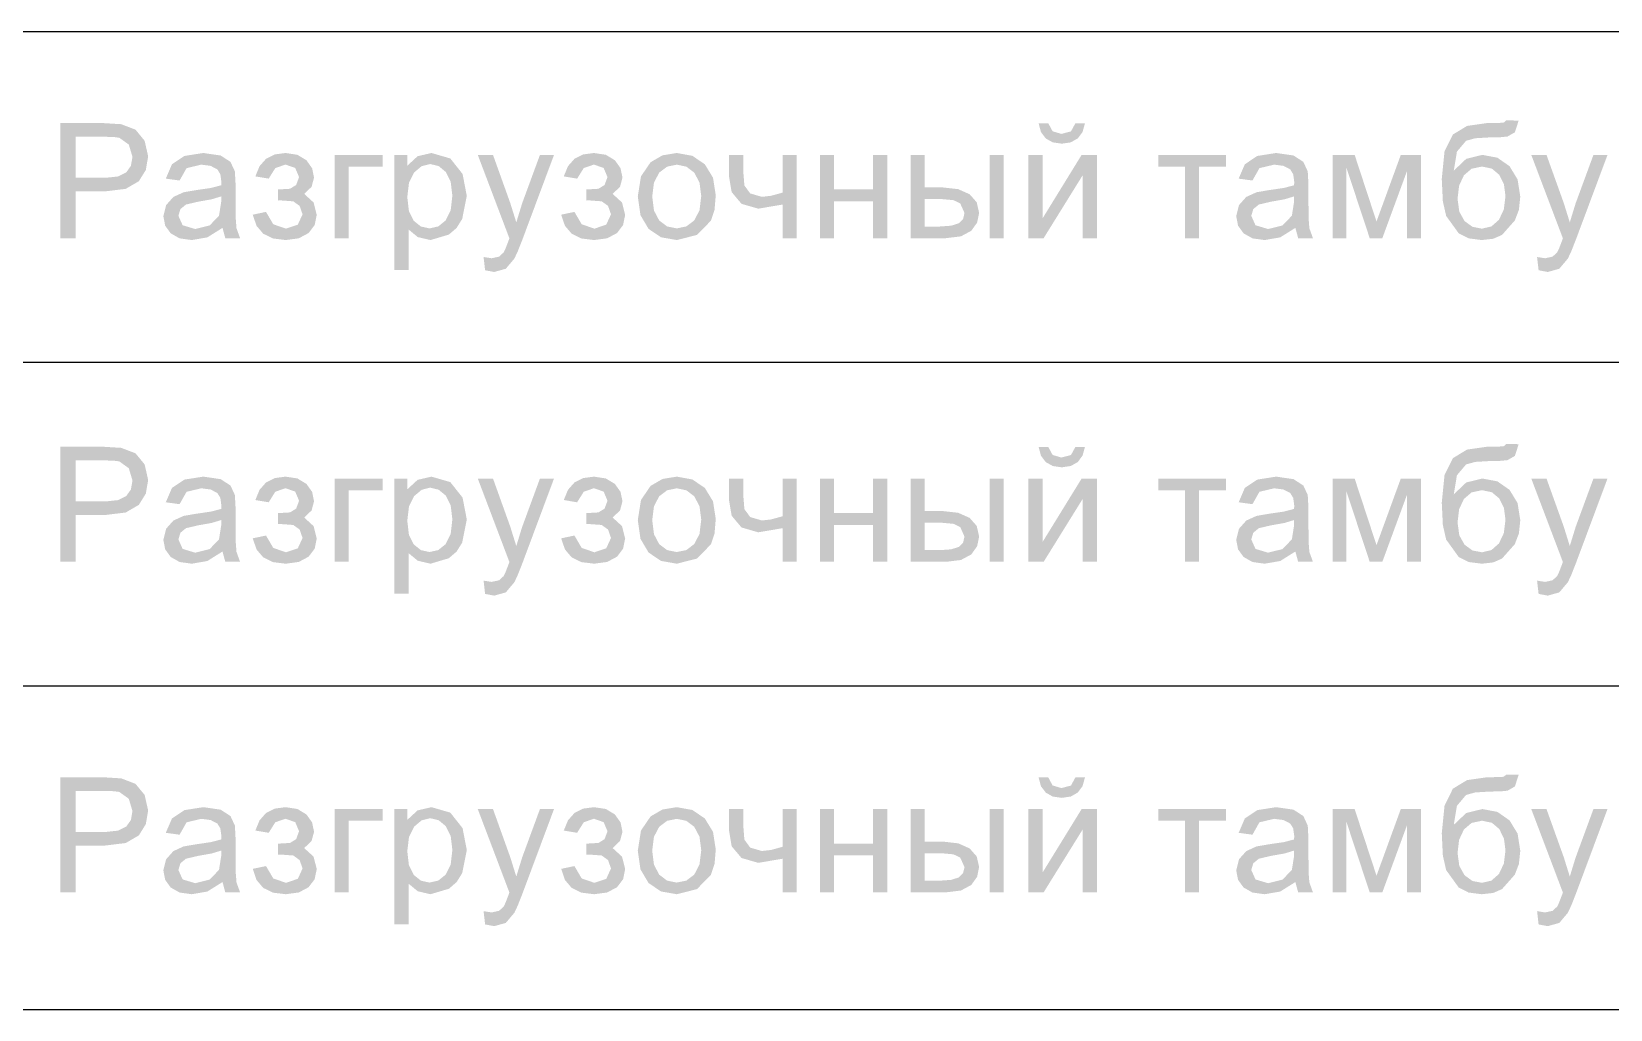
# Model space of a CAD drawing. Header units: millimetres. Extents: x 0 to 420, y 0 to 297.
# Drawn here: x 35.88 to 45.59, y 231.77 to 237.79 of the extents above; entities that cross this region are included whole.
import ezdxf

# ---------------------------------------------------------------- set-up
doc = ezdxf.new("R2010")
doc.units = ezdxf.units.MM
doc.layers.get('0').update_dxf_attribs({"linetype": 'CONTINUOUS'})

msp = doc.modelspace()

# ---------------------------------------------------------------- hatches: boundary and pattern name
at = {"true_color": 0x0000fb}
h = msp.add_hatch(color=0, dxfattribs=at)
h.paths.add_polyline_path([(44.951554, 237.240078), (45.028173, 237.239527), (45.005022, 237.167318), (44.959822, 237.141411), (44.918757, 237.137207), (44.851233, 237.135898), (44.760765, 237.130593), (44.70461, 237.114952), (44.648386, 237.048255), (44.629093, 236.931397), (44.705712, 237.004158), (44.804931, 237.028411), (44.897122, 237.011048), (44.971949, 236.958958), (45.021559, 236.877516), (45.038095, 236.772096), (45.029551, 236.690241), (45.004471, 236.624922), (44.925647, 236.536176), (44.87149, 236.512612), (44.801624, 236.504757), (44.720182, 236.515092), (44.65941, 236.546098), (44.58224, 236.653034), (44.561914, 236.7424), (44.55523, 236.880134), (44.572249, 237.049702), (44.623581, 237.153537), (44.710811, 237.206385), (44.835248, 237.224093), (44.904701, 237.224644), (44.93612, 237.226849)], flags=0)
h.paths.add_polyline_path([(44.947144, 236.774301), (44.937636, 236.846924), (44.909111, 236.90549), (44.863566, 236.943938), (44.802726, 236.956753), (44.738578, 236.94318), (44.691381, 236.902734), (44.661891, 236.839413), (44.652244, 236.758316), (44.662993, 236.679423), (44.695239, 236.621615), (44.743539, 236.586406), (44.802175, 236.574761), (44.860535, 236.588404), (44.906906, 236.629332), (44.936947, 236.692928)], flags=0)
h = msp.add_hatch(color=0, dxfattribs=at)
h.paths.add_polyline_path([(36.059403, 236.516332), (36.059403, 237.223542), (36.326191, 237.223542), (36.433678, 237.216927), (36.521321, 237.183303), (36.577545, 237.114952), (36.599042, 237.019041), (36.584642, 236.935463), (36.541716, 236.866354), (36.461032, 236.819501), (36.334459, 236.804067), (36.153109, 236.804067), (36.153109, 236.516332)], flags=0)
h.paths.add_polyline_path([(36.153109, 236.8873), (36.336113, 236.8873), (36.413352, 236.895637), (36.464546, 236.920924), (36.493071, 236.96137), (36.50258, 237.016285), (36.47998, 237.091801), (36.421551, 237.133693), (36.387651, 237.138172), (36.333908, 237.139757), (36.153109, 237.139757)], flags=0)
h = msp.add_hatch(color=0, dxfattribs=at)
h.paths.add_polyline_path([(42.01289, 237.028411), (42.099982, 237.028411), (42.099982, 236.638151), (42.340312, 237.028411), (42.434019, 237.028411), (42.434019, 236.516332), (42.347478, 236.516332), (42.347478, 236.904388), (42.106597, 236.516332), (42.01289, 236.516332)], flags=0)
h.paths.add_polyline_path([(42.301727, 237.222439), (42.360707, 237.222439), (42.345893, 237.169109), (42.31661, 237.129835), (42.273546, 237.105306), (42.218494, 237.097313), (42.162752, 237.105237), (42.119826, 237.129284), (42.090129, 237.168627), (42.075729, 237.222439), (42.13526, 237.222439), (42.161718, 237.173381), (42.215737, 237.157396), (42.274717, 237.17283)], flags=0)
h = msp.add_hatch(color=0, dxfattribs=at)
h.paths.add_polyline_path([(37.056346, 236.579722), (36.963191, 236.521293), (36.867279, 236.504757), (36.79259, 236.515092), (36.737744, 236.546098), (36.703775, 236.592951), (36.692544, 236.65138), (36.709632, 236.719731), (36.75428, 236.769891), (36.817119, 236.798555), (36.894289, 236.811784), (36.985101, 236.825013), (37.048629, 236.841549), (37.04918, 236.864149), (37.043048, 236.90928), (37.024927, 236.939115), (36.983172, 236.960956), (36.925708, 236.968329), (36.835309, 236.946832), (36.792314, 236.870764), (36.707427, 236.882339), (36.745461, 236.970534), (36.82208, 237.021797), (36.938386, 237.039987), (37.044771, 237.024553), (37.105404, 236.985417), (37.132414, 236.926988), (37.136823, 236.84651), (37.136823, 236.730755), (37.138133, 236.632019), (37.142336, 236.577517), (37.164384, 236.516332), (37.073434, 236.516332)], flags=0)
h.paths.add_polyline_path([(37.048629, 236.773199), (36.98958, 236.755284), (36.906967, 236.740677), (36.83145, 236.723038), (36.797275, 236.694926), (36.785148, 236.653585), (36.811055, 236.595707), (36.888225, 236.572556), (36.977522, 236.594605), (37.034849, 236.654687), (37.048629, 236.741779)], flags=0)
for points in [[(37.396627, 236.747843), (37.396627, 236.815642), (37.471592, 236.820052), (37.509075, 236.843203), (37.527265, 236.89171), (37.503563, 236.947934), (37.44348, 236.96888), (37.380986, 236.947107), (37.340403, 236.882339), (37.258272, 236.89612), (37.284196, 236.959062), (37.323867, 237.00402), (37.377179, 237.030995), (37.444032, 237.039987), (37.517136, 237.028825), (37.572465, 236.995338), (37.607467, 236.946211), (37.619318, 236.888403), (37.604091, 236.831903), (37.558684, 236.788633), (37.616562, 236.735716), (37.635854, 236.659648), (37.623176, 236.597085), (37.585694, 236.547752), (37.525336, 236.515506), (37.445134, 236.504757), (37.366775, 236.514481), (37.306917, 236.543686), (37.265455, 236.592426), (37.242287, 236.660751), (37.323867, 236.677838), (37.368515, 236.601771), (37.446788, 236.574761), (37.519548, 236.599566), (37.548762, 236.662956), (37.530572, 236.71477), (37.491436, 236.742882), (37.416471, 236.748394)], [(39.2936, 236.747843), (39.2936, 236.815642), (39.368566, 236.820052), (39.406048, 236.843203), (39.424238, 236.89171), (39.400536, 236.947934), (39.340454, 236.96888), (39.27796, 236.947107), (39.237376, 236.882339), (39.155245, 236.89612), (39.18117, 236.959062), (39.22084, 237.00402), (39.274153, 237.030995), (39.341005, 237.039987), (39.41411, 237.028825), (39.469438, 236.995338), (39.50444, 236.946211), (39.516291, 236.888403), (39.501064, 236.831903), (39.455658, 236.788633), (39.513535, 236.735716), (39.532828, 236.659648), (39.52015, 236.597085), (39.482667, 236.547752), (39.422309, 236.515506), (39.342107, 236.504757), (39.263749, 236.514481), (39.20389, 236.543686), (39.162428, 236.592426), (39.13926, 236.660751), (39.22084, 236.677838), (39.265488, 236.601771), (39.343761, 236.574761), (39.416521, 236.599566), (39.445736, 236.662956), (39.427546, 236.71477), (39.388409, 236.742882), (39.313444, 236.748394)], [(37.746009, 237.028411), (38.040909, 237.028411), (38.040909, 236.956753), (37.833101, 236.956753), (37.833101, 236.516332), (37.746009, 236.516332)], [(38.671409, 236.318997), (38.662038, 236.400577), (38.711647, 236.39286), (38.757398, 236.402782), (38.786062, 236.42924), (38.796879, 236.452254), (38.813071, 236.494284), (38.820788, 236.51523), (38.626209, 237.028411), (38.719916, 237.028411), (38.8263, 236.731858), (38.863232, 236.613346), (38.899061, 236.730204), (39.008753, 237.028411), (39.095293, 237.028411), (38.900714, 236.507513), (38.872671, 236.436337), (38.851656, 236.391207), (38.798739, 236.328368), (38.727633, 236.308524)], [(40.171779, 237.028411), (40.258871, 237.028411), (40.258871, 236.931397), (40.266036, 236.840447), (40.301865, 236.791389), (40.373523, 236.770443), (40.429747, 236.776782), (40.500854, 236.79635), (40.500854, 237.028411), (40.587946, 237.028411), (40.587946, 236.516332), (40.500854, 236.516332), (40.500854, 236.723038), (40.351475, 236.697682), (40.248398, 236.727448), (40.187764, 236.799657), (40.171779, 236.894466)], [(40.730284, 237.028411), (40.817376, 237.028411), (40.817376, 236.815642), (41.057706, 236.815642), (41.057706, 237.028411), (41.144798, 237.028411), (41.144798, 236.516332), (41.057706, 236.516332), (41.057706, 236.743433), (40.817376, 236.743433), (40.817376, 236.516332), (40.730284, 236.516332)], [(42.811043, 237.028411), (43.227211, 237.028411), (43.227211, 236.956753), (43.062397, 236.956753), (43.062397, 236.516332), (42.976408, 236.516332), (42.976408, 236.956753), (42.811043, 236.956753)], [(43.884352, 237.028411), (44.019399, 237.028411), (44.153896, 236.618858), (44.303275, 237.028411), (44.428401, 237.028411), (44.428401, 236.516332), (44.341309, 236.516332), (44.341309, 236.928641), (44.189725, 236.516332), (44.112004, 236.516332), (43.969239, 236.948485), (43.969239, 236.516332), (43.884352, 236.516332)], [(45.150799, 236.318997), (45.141428, 236.400577), (45.191038, 236.39286), (45.236789, 236.402782), (45.265452, 236.42924), (45.276269, 236.452254), (45.292461, 236.494284), (45.300178, 236.51523), (45.105599, 237.028411), (45.199306, 237.028411), (45.305691, 236.731858), (45.342622, 236.613346), (45.378451, 236.730204), (45.488143, 237.028411), (45.574684, 237.028411), (45.380105, 236.507513), (45.352062, 236.436337), (45.331046, 236.391207), (45.27813, 236.328368), (45.207023, 236.308524)], [(37.396627, 234.758176), (37.396627, 234.825976), (37.471592, 234.830385), (37.509075, 234.853536), (37.527265, 234.902043), (37.503563, 234.958267), (37.44348, 234.979213), (37.380986, 234.95744), (37.340403, 234.892673), (37.258272, 234.906453), (37.284196, 234.969395), (37.323867, 235.014353), (37.377179, 235.041329), (37.444032, 235.05032), (37.517136, 235.039158), (37.572465, 235.005672), (37.607467, 234.956545), (37.619318, 234.898736), (37.604091, 234.842236), (37.558684, 234.798966), (37.616562, 234.746049), (37.635854, 234.669982), (37.623176, 234.607419), (37.585694, 234.558085), (37.525336, 234.525839), (37.445134, 234.51509), (37.366775, 234.524814), (37.306917, 234.55402), (37.265455, 234.602759), (37.242287, 234.671084), (37.323867, 234.688172), (37.368515, 234.612104), (37.446788, 234.585095), (37.519548, 234.609899), (37.548762, 234.673289), (37.530572, 234.725103), (37.491436, 234.753215), (37.416471, 234.758727)], [(37.746009, 235.038745), (38.040909, 235.038745), (38.040909, 234.967087), (37.833101, 234.967087), (37.833101, 234.526666), (37.746009, 234.526666)], [(38.671409, 234.329331), (38.662038, 234.410911), (38.711647, 234.403194), (38.757398, 234.413115), (38.786062, 234.439574), (38.796879, 234.462587), (38.813071, 234.504617), (38.820788, 234.525563), (38.626209, 235.038745), (38.719916, 235.038745), (38.8263, 234.742191), (38.863232, 234.62368), (38.899061, 234.740537), (39.008753, 235.038745), (39.095293, 235.038745), (38.900714, 234.517846), (38.872671, 234.446671), (38.851656, 234.40154), (38.798739, 234.338701), (38.727633, 234.318858)], [(39.2936, 234.758176), (39.2936, 234.825976), (39.368566, 234.830385), (39.406048, 234.853536), (39.424238, 234.902043), (39.400536, 234.958267), (39.340454, 234.979213), (39.27796, 234.95744), (39.237376, 234.892673), (39.155245, 234.906453), (39.18117, 234.969395), (39.22084, 235.014353), (39.274153, 235.041329), (39.341005, 235.05032), (39.41411, 235.039158), (39.469438, 235.005672), (39.50444, 234.956545), (39.516291, 234.898736), (39.501064, 234.842236), (39.455658, 234.798966), (39.513535, 234.746049), (39.532828, 234.669982), (39.52015, 234.607419), (39.482667, 234.558085), (39.422309, 234.525839), (39.342107, 234.51509), (39.263749, 234.524814), (39.20389, 234.55402), (39.162428, 234.602759), (39.13926, 234.671084), (39.22084, 234.688172), (39.265488, 234.612104), (39.343761, 234.585095), (39.416521, 234.609899), (39.445736, 234.673289), (39.427546, 234.725103), (39.388409, 234.753215), (39.313444, 234.758727)], [(40.171779, 235.038745), (40.258871, 235.038745), (40.258871, 234.941731), (40.266036, 234.85078), (40.301865, 234.801722), (40.373523, 234.780776), (40.429747, 234.787115), (40.500854, 234.806683), (40.500854, 235.038745), (40.587946, 235.038745), (40.587946, 234.526666), (40.500854, 234.526666), (40.500854, 234.733371), (40.351475, 234.708016), (40.248398, 234.737781), (40.187764, 234.80999), (40.171779, 234.904799)], [(40.730284, 235.038745), (40.817376, 235.038745), (40.817376, 234.825976), (41.057706, 234.825976), (41.057706, 235.038745), (41.144798, 235.038745), (41.144798, 234.526666), (41.057706, 234.526666), (41.057706, 234.753766), (40.817376, 234.753766), (40.817376, 234.526666), (40.730284, 234.526666)], [(42.811043, 235.038745), (43.227211, 235.038745), (43.227211, 234.967087), (43.062397, 234.967087), (43.062397, 234.526666), (42.976408, 234.526666), (42.976408, 234.967087), (42.811043, 234.967087)], [(43.884352, 235.038745), (44.019399, 235.038745), (44.153896, 234.629192), (44.303275, 235.038745), (44.428401, 235.038745), (44.428401, 234.526666), (44.341309, 234.526666), (44.341309, 234.938975), (44.189725, 234.526666), (44.112004, 234.526666), (43.969239, 234.958819), (43.969239, 234.526666), (43.884352, 234.526666)], [(45.150799, 234.329331), (45.141428, 234.410911), (45.191038, 234.403194), (45.236789, 234.413115), (45.265452, 234.439574), (45.276269, 234.462587), (45.292461, 234.504617), (45.300178, 234.525563), (45.105599, 235.038745), (45.199306, 235.038745), (45.305691, 234.742191), (45.342622, 234.62368), (45.378451, 234.740537), (45.488143, 235.038745), (45.574684, 235.038745), (45.380105, 234.517846), (45.352062, 234.446671), (45.331046, 234.40154), (45.27813, 234.338701), (45.207023, 234.318858)], [(37.396627, 232.726176), (37.396627, 232.793976), (37.471592, 232.798385), (37.509075, 232.821536), (37.527265, 232.870043), (37.503563, 232.926267), (37.44348, 232.947213), (37.380986, 232.92544), (37.340403, 232.860673), (37.258272, 232.874453), (37.284196, 232.937395), (37.323867, 232.982353), (37.377179, 233.009329), (37.444032, 233.01832), (37.517136, 233.007158), (37.572465, 232.973672), (37.607467, 232.924545), (37.619318, 232.866736), (37.604091, 232.810236), (37.558684, 232.766966), (37.616562, 232.714049), (37.635854, 232.637982), (37.623176, 232.575419), (37.585694, 232.526085), (37.525336, 232.493839), (37.445134, 232.48309), (37.366775, 232.492814), (37.306917, 232.52202), (37.265455, 232.570759), (37.242287, 232.639084), (37.323867, 232.656172), (37.368515, 232.580104), (37.446788, 232.553095), (37.519548, 232.577899), (37.548762, 232.641289), (37.530572, 232.693103), (37.491436, 232.721215), (37.416471, 232.726727)], [(37.746009, 233.006745), (38.040909, 233.006745), (38.040909, 232.935087), (37.833101, 232.935087), (37.833101, 232.494666), (37.746009, 232.494666)], [(38.671409, 232.297331), (38.662038, 232.378911), (38.711647, 232.371194), (38.757398, 232.381115), (38.786062, 232.407574), (38.796879, 232.430587), (38.813071, 232.472617), (38.820788, 232.493563), (38.626209, 233.006745), (38.719916, 233.006745), (38.8263, 232.710191), (38.863232, 232.59168), (38.899061, 232.708537), (39.008753, 233.006745), (39.095293, 233.006745), (38.900714, 232.485846), (38.872671, 232.414671), (38.851656, 232.36954), (38.798739, 232.306701), (38.727633, 232.286858)], [(39.2936, 232.726176), (39.2936, 232.793976), (39.368566, 232.798385), (39.406048, 232.821536), (39.424238, 232.870043), (39.400536, 232.926267), (39.340454, 232.947213), (39.27796, 232.92544), (39.237376, 232.860673), (39.155245, 232.874453), (39.18117, 232.937395), (39.22084, 232.982353), (39.274153, 233.009329), (39.341005, 233.01832), (39.41411, 233.007158), (39.469438, 232.973672), (39.50444, 232.924545), (39.516291, 232.866736), (39.501064, 232.810236), (39.455658, 232.766966), (39.513535, 232.714049), (39.532828, 232.637982), (39.52015, 232.575419), (39.482667, 232.526085), (39.422309, 232.493839), (39.342107, 232.48309), (39.263749, 232.492814), (39.20389, 232.52202), (39.162428, 232.570759), (39.13926, 232.639084), (39.22084, 232.656172), (39.265488, 232.580104), (39.343761, 232.553095), (39.416521, 232.577899), (39.445736, 232.641289), (39.427546, 232.693103), (39.388409, 232.721215), (39.313444, 232.726727)], [(40.171779, 233.006745), (40.258871, 233.006745), (40.258871, 232.909731), (40.266036, 232.81878), (40.301865, 232.769722), (40.373523, 232.748776), (40.429747, 232.755115), (40.500854, 232.774683), (40.500854, 233.006745), (40.587946, 233.006745), (40.587946, 232.494666), (40.500854, 232.494666), (40.500854, 232.701371), (40.351475, 232.676016), (40.248398, 232.705781), (40.187764, 232.77799), (40.171779, 232.872799)], [(40.730284, 233.006745), (40.817376, 233.006745), (40.817376, 232.793976), (41.057706, 232.793976), (41.057706, 233.006745), (41.144798, 233.006745), (41.144798, 232.494666), (41.057706, 232.494666), (41.057706, 232.721766), (40.817376, 232.721766), (40.817376, 232.494666), (40.730284, 232.494666)], [(42.811043, 233.006745), (43.227211, 233.006745), (43.227211, 232.935087), (43.062397, 232.935087), (43.062397, 232.494666), (42.976408, 232.494666), (42.976408, 232.935087), (42.811043, 232.935087)], [(43.884352, 233.006745), (44.019399, 233.006745), (44.153896, 232.597192), (44.303275, 233.006745), (44.428401, 233.006745), (44.428401, 232.494666), (44.341309, 232.494666), (44.341309, 232.906975), (44.189725, 232.494666), (44.112004, 232.494666), (43.969239, 232.926819), (43.969239, 232.494666), (43.884352, 232.494666)], [(45.150799, 232.297331), (45.141428, 232.378911), (45.191038, 232.371194), (45.236789, 232.381115), (45.265452, 232.407574), (45.276269, 232.430587), (45.292461, 232.472617), (45.300178, 232.493563), (45.105599, 233.006745), (45.199306, 233.006745), (45.305691, 232.710191), (45.342622, 232.59168), (45.378451, 232.708537), (45.488143, 233.006745), (45.574684, 233.006745), (45.380105, 232.485846), (45.352062, 232.414671), (45.331046, 232.36954), (45.27813, 232.306701), (45.207023, 232.286858)]]:
    msp.add_hatch(color=0, dxfattribs=at).paths.add_polyline_path(points, flags=0)
h = msp.add_hatch(color=0, dxfattribs=at)
h.paths.add_polyline_path([(38.113949, 236.3201), (38.113949, 237.028411), (38.193324, 237.028411), (38.193324, 236.962266), (38.256162, 237.020143), (38.341601, 237.039987), (38.457356, 237.006363), (38.532873, 236.911003), (38.55878, 236.776506), (38.530668, 236.634844), (38.49601, 236.579171), (38.448537, 236.538381), (38.335537, 236.504757), (38.257265, 236.522947), (38.201041, 236.569249), (38.201041, 236.3201)], flags=0)
h.paths.add_polyline_path([(38.192773, 236.76934), (38.202695, 236.683282), (38.23246, 236.623268), (38.276626, 236.588059), (38.329474, 236.576415), (38.383218, 236.588473), (38.428693, 236.624922), (38.459699, 236.687347), (38.470034, 236.777057), (38.459837, 236.862289), (38.429795, 236.923129), (38.385491, 236.959854), (38.333333, 236.972187), (38.281174, 236.959096), (38.235216, 236.920373), (38.203246, 236.856639)], flags=0)
h = msp.add_hatch(color=0, dxfattribs=at)
h.paths.add_polyline_path([(39.61046, 236.772647), (39.630029, 236.896326), (39.689284, 236.983212), (39.762527, 237.025655), (39.850239, 237.039987), (39.946219, 237.022624), (40.022769, 236.970534), (40.073137, 236.888196), (40.090018, 236.779813), (40.082576, 236.691068), (40.060252, 236.623819), (39.974262, 236.536176), (39.850239, 236.504757), (39.753087, 236.521845), (39.676606, 236.573659), (39.626997, 236.65765)], flags=0)
h.paths.add_polyline_path([(39.699206, 236.772647), (39.709955, 236.686176), (39.742201, 236.624922), (39.790639, 236.588473), (39.850239, 236.576415), (39.909357, 236.588542), (39.957726, 236.625473), (39.989972, 236.687416), (40.000721, 236.775404), (39.989972, 236.858499), (39.957726, 236.919271), (39.909357, 236.955995), (39.850239, 236.968329), (39.790639, 236.955995), (39.742201, 236.919271), (39.709955, 236.858155)], flags=0)
h = msp.add_hatch(color=0, dxfattribs=at)
h.paths.add_polyline_path([(43.654865, 236.579722), (43.56171, 236.521293), (43.465798, 236.504757), (43.391109, 236.515092), (43.336263, 236.546098), (43.302294, 236.592951), (43.291063, 236.65138), (43.308151, 236.719731), (43.352799, 236.769891), (43.415638, 236.798555), (43.492808, 236.811784), (43.58362, 236.825013), (43.647148, 236.841549), (43.647699, 236.864149), (43.641567, 236.90928), (43.623446, 236.939115), (43.581691, 236.960956), (43.524227, 236.968329), (43.433828, 236.946832), (43.390833, 236.870764), (43.305946, 236.882339), (43.34398, 236.970534), (43.420599, 237.021797), (43.536905, 237.039987), (43.643289, 237.024553), (43.703923, 236.985417), (43.730933, 236.926988), (43.735342, 236.84651), (43.735342, 236.730755), (43.736652, 236.632019), (43.740855, 236.577517), (43.762903, 236.516332), (43.671953, 236.516332)], flags=0)
h.paths.add_polyline_path([(43.647148, 236.773199), (43.588099, 236.755284), (43.505486, 236.740677), (43.429969, 236.723038), (43.395794, 236.694926), (43.383667, 236.653585), (43.409574, 236.595707), (43.486744, 236.572556), (43.576041, 236.594605), (43.633368, 236.654687), (43.647148, 236.741779)], flags=0)
h = msp.add_hatch(color=0, dxfattribs=at)
h.paths.add_polyline_path([(41.774838, 237.028411), (41.861379, 237.028411), (41.861379, 236.516332), (41.774838, 236.516332)], flags=0)
h.paths.add_polyline_path([(41.289218, 237.028411), (41.375758, 237.028411), (41.375758, 236.82832), (41.486001, 236.82832), (41.581086, 236.817709), (41.651366, 236.786428), (41.69505, 236.736956), (41.709795, 236.671775), (41.69753, 236.611899), (41.661288, 236.561532), (41.598036, 236.527563), (41.505845, 236.516332), (41.289218, 236.516332)], flags=0)
h.paths.add_polyline_path([(41.375758, 236.58799), (41.46726, 236.58799), (41.53754, 236.592951), (41.584669, 236.607834), (41.61099, 236.633741), (41.619947, 236.671224), (41.593488, 236.730204), (41.551665, 236.750048), (41.478836, 236.756662), (41.375758, 236.756662)], flags=0)
h = msp.add_hatch(color=0, dxfattribs=at)
h.paths.add_polyline_path([(36.059403, 234.526666), (36.059403, 235.233875), (36.326191, 235.233875), (36.433678, 235.22726), (36.521321, 235.193636), (36.577545, 235.125286), (36.599042, 235.029374), (36.584642, 234.945796), (36.541716, 234.876687), (36.461032, 234.829834), (36.334459, 234.8144), (36.153109, 234.8144), (36.153109, 234.526666)], flags=0)
h.paths.add_polyline_path([(36.153109, 234.897634), (36.336113, 234.897634), (36.413352, 234.905971), (36.464546, 234.931258), (36.493071, 234.971703), (36.50258, 235.026618), (36.47998, 235.102134), (36.421551, 235.144027), (36.387651, 235.148505), (36.333908, 235.15009), (36.153109, 235.15009)], flags=0)
h = msp.add_hatch(color=0, dxfattribs=at)
h.paths.add_polyline_path([(42.01289, 235.038745), (42.099982, 235.038745), (42.099982, 234.648484), (42.340312, 235.038745), (42.434019, 235.038745), (42.434019, 234.526666), (42.347478, 234.526666), (42.347478, 234.914721), (42.106597, 234.526666), (42.01289, 234.526666)], flags=0)
h.paths.add_polyline_path([(42.301727, 235.232772), (42.360707, 235.232772), (42.345893, 235.179442), (42.31661, 235.140168), (42.273546, 235.115639), (42.218494, 235.107647), (42.162752, 235.11557), (42.119826, 235.139617), (42.090129, 235.17896), (42.075729, 235.232772), (42.13526, 235.232772), (42.161718, 235.183714), (42.215737, 235.167729), (42.274717, 235.183163)], flags=0)
h = msp.add_hatch(color=0, dxfattribs=at)
h.paths.add_polyline_path([(44.951554, 235.250411), (45.028173, 235.24986), (45.005022, 235.177651), (44.959822, 235.151744), (44.918757, 235.147541), (44.851233, 235.146232), (44.760765, 235.140926), (44.70461, 235.125286), (44.648386, 235.058588), (44.629093, 234.941731), (44.705712, 235.014491), (44.804931, 235.038745), (44.897122, 235.021381), (44.971949, 234.969292), (45.021559, 234.88785), (45.038095, 234.78243), (45.029551, 234.700574), (45.004471, 234.635255), (44.925647, 234.546509), (44.87149, 234.522945), (44.801624, 234.51509), (44.720182, 234.525425), (44.65941, 234.556431), (44.58224, 234.663367), (44.561914, 234.752733), (44.55523, 234.890468), (44.572249, 235.060035), (44.623581, 235.163871), (44.710811, 235.216718), (44.835248, 235.234426), (44.904701, 235.234977), (44.93612, 235.237182)], flags=0)
h.paths.add_polyline_path([(44.947144, 234.784634), (44.937636, 234.857257), (44.909111, 234.915824), (44.863566, 234.954271), (44.802726, 234.967087), (44.738578, 234.953513), (44.691381, 234.913068), (44.661891, 234.849747), (44.652244, 234.768649), (44.662993, 234.689757), (44.695239, 234.631948), (44.743539, 234.596739), (44.802175, 234.585095), (44.860535, 234.598737), (44.906906, 234.639665), (44.936947, 234.703261)], flags=0)
h = msp.add_hatch(color=0, dxfattribs=at)
h.paths.add_polyline_path([(37.056346, 234.590055), (36.963191, 234.531627), (36.867279, 234.51509), (36.79259, 234.525425), (36.737744, 234.556431), (36.703775, 234.603285), (36.692544, 234.661713), (36.709632, 234.730064), (36.75428, 234.780225), (36.817119, 234.808888), (36.894289, 234.822117), (36.985101, 234.835346), (37.048629, 234.851883), (37.04918, 234.874483), (37.043048, 234.919613), (37.024927, 234.949448), (36.983172, 234.97129), (36.925708, 234.978662), (36.835309, 234.957165), (36.792314, 234.881097), (36.707427, 234.892673), (36.745461, 234.980867), (36.82208, 235.03213), (36.938386, 235.05032), (37.044771, 235.034886), (37.105404, 234.99575), (37.132414, 234.937321), (37.136823, 234.856844), (37.136823, 234.741088), (37.138133, 234.642352), (37.142336, 234.587851), (37.164384, 234.526666), (37.073434, 234.526666)], flags=0)
h.paths.add_polyline_path([(37.048629, 234.783532), (36.98958, 234.765618), (36.906967, 234.75101), (36.83145, 234.733371), (36.797275, 234.705259), (36.785148, 234.663918), (36.811055, 234.606041), (36.888225, 234.58289), (36.977522, 234.604938), (37.034849, 234.665021), (37.048629, 234.752113)], flags=0)
h = msp.add_hatch(color=0, dxfattribs=at)
h.paths.add_polyline_path([(38.113949, 234.330433), (38.113949, 235.038745), (38.193324, 235.038745), (38.193324, 234.972599), (38.256162, 235.030476), (38.341601, 235.05032), (38.457356, 235.016696), (38.532873, 234.921336), (38.55878, 234.786839), (38.530668, 234.645177), (38.49601, 234.589504), (38.448537, 234.548714), (38.335537, 234.51509), (38.257265, 234.53328), (38.201041, 234.579582), (38.201041, 234.330433)], flags=0)
h.paths.add_polyline_path([(38.192773, 234.779674), (38.202695, 234.693615), (38.23246, 234.633601), (38.276626, 234.598393), (38.329474, 234.586748), (38.383218, 234.598806), (38.428693, 234.635255), (38.459699, 234.69768), (38.470034, 234.787391), (38.459837, 234.872622), (38.429795, 234.933463), (38.385491, 234.970187), (38.333333, 234.982521), (38.281174, 234.969429), (38.235216, 234.930707), (38.203246, 234.866972)], flags=0)
h = msp.add_hatch(color=0, dxfattribs=at)
h.paths.add_polyline_path([(39.61046, 234.782981), (39.630029, 234.90666), (39.689284, 234.993545), (39.762527, 235.035989), (39.850239, 235.05032), (39.946219, 235.032957), (40.022769, 234.980867), (40.073137, 234.898529), (40.090018, 234.790147), (40.082576, 234.701401), (40.060252, 234.634153), (39.974262, 234.546509), (39.850239, 234.51509), (39.753087, 234.532178), (39.676606, 234.583992), (39.626997, 234.667984)], flags=0)
h.paths.add_polyline_path([(39.699206, 234.782981), (39.709955, 234.696509), (39.742201, 234.635255), (39.790639, 234.598806), (39.850239, 234.586748), (39.909357, 234.598875), (39.957726, 234.635806), (39.989972, 234.697749), (40.000721, 234.785737), (39.989972, 234.868833), (39.957726, 234.929604), (39.909357, 234.966329), (39.850239, 234.978662), (39.790639, 234.966329), (39.742201, 234.929604), (39.709955, 234.868488)], flags=0)
h = msp.add_hatch(color=0, dxfattribs=at)
h.paths.add_polyline_path([(41.774838, 235.038745), (41.861379, 235.038745), (41.861379, 234.526666), (41.774838, 234.526666)], flags=0)
h.paths.add_polyline_path([(41.289218, 235.038745), (41.375758, 235.038745), (41.375758, 234.838654), (41.486001, 234.838654), (41.581086, 234.828043), (41.651366, 234.796761), (41.69505, 234.74729), (41.709795, 234.682108), (41.69753, 234.622233), (41.661288, 234.571865), (41.598036, 234.537897), (41.505845, 234.526666), (41.289218, 234.526666)], flags=0)
h.paths.add_polyline_path([(41.375758, 234.598324), (41.46726, 234.598324), (41.53754, 234.603285), (41.584669, 234.618167), (41.61099, 234.644075), (41.619947, 234.681557), (41.593488, 234.740537), (41.551665, 234.760381), (41.478836, 234.766996), (41.375758, 234.766996)], flags=0)
h = msp.add_hatch(color=0, dxfattribs=at)
h.paths.add_polyline_path([(43.654865, 234.590055), (43.56171, 234.531627), (43.465798, 234.51509), (43.391109, 234.525425), (43.336263, 234.556431), (43.302294, 234.603285), (43.291063, 234.661713), (43.308151, 234.730064), (43.352799, 234.780225), (43.415638, 234.808888), (43.492808, 234.822117), (43.58362, 234.835346), (43.647148, 234.851883), (43.647699, 234.874483), (43.641567, 234.919613), (43.623446, 234.949448), (43.581691, 234.97129), (43.524227, 234.978662), (43.433828, 234.957165), (43.390833, 234.881097), (43.305946, 234.892673), (43.34398, 234.980867), (43.420599, 235.03213), (43.536905, 235.05032), (43.643289, 235.034886), (43.703923, 234.99575), (43.730933, 234.937321), (43.735342, 234.856844), (43.735342, 234.741088), (43.736652, 234.642352), (43.740855, 234.587851), (43.762903, 234.526666), (43.671953, 234.526666)], flags=0)
h.paths.add_polyline_path([(43.647148, 234.783532), (43.588099, 234.765618), (43.505486, 234.75101), (43.429969, 234.733371), (43.395794, 234.705259), (43.383667, 234.663918), (43.409574, 234.606041), (43.486744, 234.58289), (43.576041, 234.604938), (43.633368, 234.665021), (43.647148, 234.752113)], flags=0)
h = msp.add_hatch(color=0, dxfattribs=at)
h.paths.add_polyline_path([(36.059403, 232.494666), (36.059403, 233.201875), (36.326191, 233.201875), (36.433678, 233.19526), (36.521321, 233.161636), (36.577545, 233.093286), (36.599042, 232.997374), (36.584642, 232.913796), (36.541716, 232.844687), (36.461032, 232.797834), (36.334459, 232.7824), (36.153109, 232.7824), (36.153109, 232.494666)], flags=0)
h.paths.add_polyline_path([(36.153109, 232.865634), (36.336113, 232.865634), (36.413352, 232.873971), (36.464546, 232.899258), (36.493071, 232.939703), (36.50258, 232.994618), (36.47998, 233.070134), (36.421551, 233.112027), (36.387651, 233.116505), (36.333908, 233.11809), (36.153109, 233.11809)], flags=0)
h = msp.add_hatch(color=0, dxfattribs=at)
h.paths.add_polyline_path([(42.01289, 233.006745), (42.099982, 233.006745), (42.099982, 232.616484), (42.340312, 233.006745), (42.434019, 233.006745), (42.434019, 232.494666), (42.347478, 232.494666), (42.347478, 232.882721), (42.106597, 232.494666), (42.01289, 232.494666)], flags=0)
h.paths.add_polyline_path([(42.301727, 233.200773), (42.360707, 233.200773), (42.345893, 233.147442), (42.31661, 233.108168), (42.273546, 233.083639), (42.218494, 233.075647), (42.162752, 233.08357), (42.119826, 233.107617), (42.090129, 233.14696), (42.075729, 233.200773), (42.13526, 233.200773), (42.161718, 233.151714), (42.215737, 233.135729), (42.274717, 233.151163)], flags=0)
h = msp.add_hatch(color=0, dxfattribs=at)
h.paths.add_polyline_path([(44.951554, 233.218411), (45.028173, 233.21786), (45.005022, 233.145651), (44.959822, 233.119744), (44.918757, 233.115541), (44.851233, 233.114232), (44.760765, 233.108926), (44.70461, 233.093286), (44.648386, 233.026588), (44.629093, 232.909731), (44.705712, 232.982491), (44.804931, 233.006745), (44.897122, 232.989381), (44.971949, 232.937292), (45.021559, 232.85585), (45.038095, 232.75043), (45.029551, 232.668574), (45.004471, 232.603255), (44.925647, 232.514509), (44.87149, 232.490945), (44.801624, 232.48309), (44.720182, 232.493426), (44.65941, 232.524431), (44.58224, 232.631367), (44.561914, 232.720733), (44.55523, 232.858468), (44.572249, 233.028035), (44.623581, 233.131871), (44.710811, 233.184718), (44.835248, 233.202426), (44.904701, 233.202977), (44.93612, 233.205182)], flags=0)
h.paths.add_polyline_path([(44.947144, 232.752634), (44.937636, 232.825257), (44.909111, 232.883824), (44.863566, 232.922271), (44.802726, 232.935087), (44.738578, 232.921513), (44.691381, 232.881068), (44.661891, 232.817747), (44.652244, 232.736649), (44.662993, 232.657757), (44.695239, 232.599948), (44.743539, 232.564739), (44.802175, 232.553095), (44.860535, 232.566737), (44.906906, 232.607665), (44.936947, 232.671261)], flags=0)
h = msp.add_hatch(color=0, dxfattribs=at)
h.paths.add_polyline_path([(37.056346, 232.558055), (36.963191, 232.499627), (36.867279, 232.48309), (36.79259, 232.493426), (36.737744, 232.524431), (36.703775, 232.571285), (36.692544, 232.629713), (36.709632, 232.698064), (36.75428, 232.748225), (36.817119, 232.776888), (36.894289, 232.790117), (36.985101, 232.803346), (37.048629, 232.819883), (37.04918, 232.842483), (37.043048, 232.887613), (37.024927, 232.917448), (36.983172, 232.93929), (36.925708, 232.946662), (36.835309, 232.925165), (36.792314, 232.849097), (36.707427, 232.860673), (36.745461, 232.948867), (36.82208, 233.00013), (36.938386, 233.01832), (37.044771, 233.002886), (37.105404, 232.96375), (37.132414, 232.905321), (37.136823, 232.824844), (37.136823, 232.709088), (37.138133, 232.610352), (37.142336, 232.555851), (37.164384, 232.494666), (37.073434, 232.494666)], flags=0)
h.paths.add_polyline_path([(37.048629, 232.751532), (36.98958, 232.733618), (36.906967, 232.71901), (36.83145, 232.701371), (36.797275, 232.673259), (36.785148, 232.631918), (36.811055, 232.574041), (36.888225, 232.55089), (36.977522, 232.572938), (37.034849, 232.633021), (37.048629, 232.720113)], flags=0)
h = msp.add_hatch(color=0, dxfattribs=at)
h.paths.add_polyline_path([(38.113949, 232.298433), (38.113949, 233.006745), (38.193324, 233.006745), (38.193324, 232.940599), (38.256162, 232.998477), (38.341601, 233.01832), (38.457356, 232.984696), (38.532873, 232.889336), (38.55878, 232.754839), (38.530668, 232.613177), (38.49601, 232.557504), (38.448537, 232.516714), (38.335537, 232.48309), (38.257265, 232.50128), (38.201041, 232.547582), (38.201041, 232.298433)], flags=0)
h.paths.add_polyline_path([(38.192773, 232.747674), (38.202695, 232.661615), (38.23246, 232.601602), (38.276626, 232.566393), (38.329474, 232.554748), (38.383218, 232.566806), (38.428693, 232.603255), (38.459699, 232.66568), (38.470034, 232.755391), (38.459837, 232.840622), (38.429795, 232.901463), (38.385491, 232.938187), (38.333333, 232.950521), (38.281174, 232.937429), (38.235216, 232.898707), (38.203246, 232.834972)], flags=0)
h = msp.add_hatch(color=0, dxfattribs=at)
h.paths.add_polyline_path([(39.61046, 232.750981), (39.630029, 232.87466), (39.689284, 232.961545), (39.762527, 233.003989), (39.850239, 233.01832), (39.946219, 233.000957), (40.022769, 232.948867), (40.073137, 232.866529), (40.090018, 232.758147), (40.082576, 232.669401), (40.060252, 232.602153), (39.974262, 232.514509), (39.850239, 232.48309), (39.753087, 232.500178), (39.676606, 232.551992), (39.626997, 232.635984)], flags=0)
h.paths.add_polyline_path([(39.699206, 232.750981), (39.709955, 232.664509), (39.742201, 232.603255), (39.790639, 232.566806), (39.850239, 232.554748), (39.909357, 232.566875), (39.957726, 232.603806), (39.989972, 232.665749), (40.000721, 232.753737), (39.989972, 232.836833), (39.957726, 232.897604), (39.909357, 232.934329), (39.850239, 232.946662), (39.790639, 232.934329), (39.742201, 232.897604), (39.709955, 232.836488)], flags=0)
h = msp.add_hatch(color=0, dxfattribs=at)
h.paths.add_polyline_path([(41.774838, 233.006745), (41.861379, 233.006745), (41.861379, 232.494666), (41.774838, 232.494666)], flags=0)
h.paths.add_polyline_path([(41.289218, 233.006745), (41.375758, 233.006745), (41.375758, 232.806654), (41.486001, 232.806654), (41.581086, 232.796043), (41.651366, 232.764761), (41.69505, 232.71529), (41.709795, 232.650108), (41.69753, 232.590233), (41.661288, 232.539865), (41.598036, 232.505897), (41.505845, 232.494666), (41.289218, 232.494666)], flags=0)
h.paths.add_polyline_path([(41.375758, 232.566324), (41.46726, 232.566324), (41.53754, 232.571285), (41.584669, 232.586167), (41.61099, 232.612075), (41.619947, 232.649557), (41.593488, 232.708537), (41.551665, 232.728381), (41.478836, 232.734996), (41.375758, 232.734996)], flags=0)
h = msp.add_hatch(color=0, dxfattribs=at)
h.paths.add_polyline_path([(43.654865, 232.558055), (43.56171, 232.499627), (43.465798, 232.48309), (43.391109, 232.493426), (43.336263, 232.524431), (43.302294, 232.571285), (43.291063, 232.629713), (43.308151, 232.698064), (43.352799, 232.748225), (43.415638, 232.776888), (43.492808, 232.790117), (43.58362, 232.803346), (43.647148, 232.819883), (43.647699, 232.842483), (43.641567, 232.887613), (43.623446, 232.917448), (43.581691, 232.93929), (43.524227, 232.946662), (43.433828, 232.925165), (43.390833, 232.849097), (43.305946, 232.860673), (43.34398, 232.948867), (43.420599, 233.00013), (43.536905, 233.01832), (43.643289, 233.002886), (43.703923, 232.96375), (43.730933, 232.905321), (43.735342, 232.824844), (43.735342, 232.709088), (43.736652, 232.610352), (43.740855, 232.555851), (43.762903, 232.494666), (43.671953, 232.494666)], flags=0)
h.paths.add_polyline_path([(43.647148, 232.751532), (43.588099, 232.733618), (43.505486, 232.71901), (43.429969, 232.701371), (43.395794, 232.673259), (43.383667, 232.631918), (43.409574, 232.574041), (43.486744, 232.55089), (43.576041, 232.572938), (43.633368, 232.633021), (43.647148, 232.720113)], flags=0)

# ---------------------------------------------------------------- linework, layer by layer
at = {"color": 0, "true_color": 0x000007}
for points in [[(28.913668, 237.786332), (77.681668, 237.786332)], [(28.913668, 235.754332), (77.681668, 235.754332)], [(28.913668, 233.764666), (77.681668, 233.764666)], [(28.913668, 231.774999), (77.681668, 231.774999)]]:
    msp.add_lwpolyline(points, dxfattribs=at)

doc.saveas('drawing.dxf')
